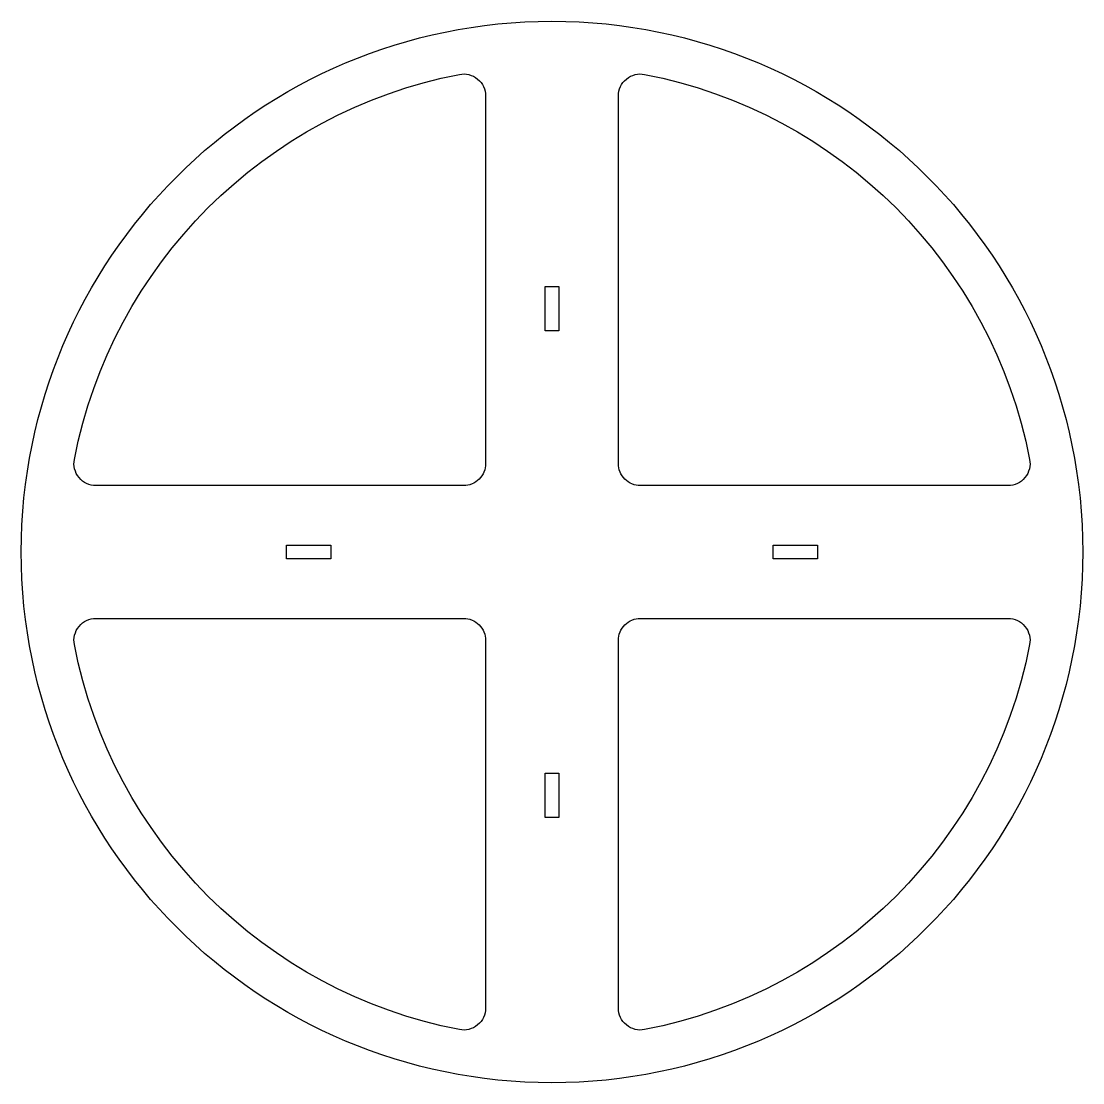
# Model space of a CAD drawing. Header units: millimetres. Extents: x -120 to 120, y -120 to 120.
import ezdxf

# ---------------------------------------------------------------- set-up
doc = ezdxf.new("R2010")
doc.units = ezdxf.units.MM
doc.layers.get('0').update_dxf_attribs({"linetype": 'CONTINUOUS'})

msp = doc.modelspace()

# ---------------------------------------------------------------- linework, layer by layer
for points in [[(-15, 103.08), (-15, 20, -0.414214), (-20, 15), (-103.08, 15, -0.471527), (-107.99, 20.95, -0.305916), (-20.95, 107.99, -0.471527)], [(103.08, 15), (20, 15, -0.414214), (15, 20), (15, 103.08, -0.471527), (20.95, 107.99, -0.305916), (107.99, 20.95, -0.471527)], [(-103.08, -15), (-20, -15, -0.414214), (-15, -20), (-15, -103.08, -0.471527), (-20.95, -107.99, -0.305916), (-107.99, -20.95, -0.471527)], [(15, -103.08), (15, -20, -0.414214), (20, -15), (103.08, -15, -0.471527), (107.99, -20.95, -0.305916), (20.95, -107.99, -0.471527)]]:
    msp.add_lwpolyline(points, format="xyb", close=True)
for points in [[(-1.53, 60), (1.53, 60), (1.53, 50), (-1.53, 50)], [(-60, -1.53), (-60, 1.53), (-50, 1.53), (-50, -1.53)], [(60, 1.53), (60, -1.53), (50, -1.53), (50, 1.53)], [(1.53, -60), (-1.53, -60), (-1.53, -50), (1.53, -50)]]:
    msp.add_lwpolyline(points, close=True)
msp.add_circle((0, 0), 120)

doc.saveas('drawing.dxf')
